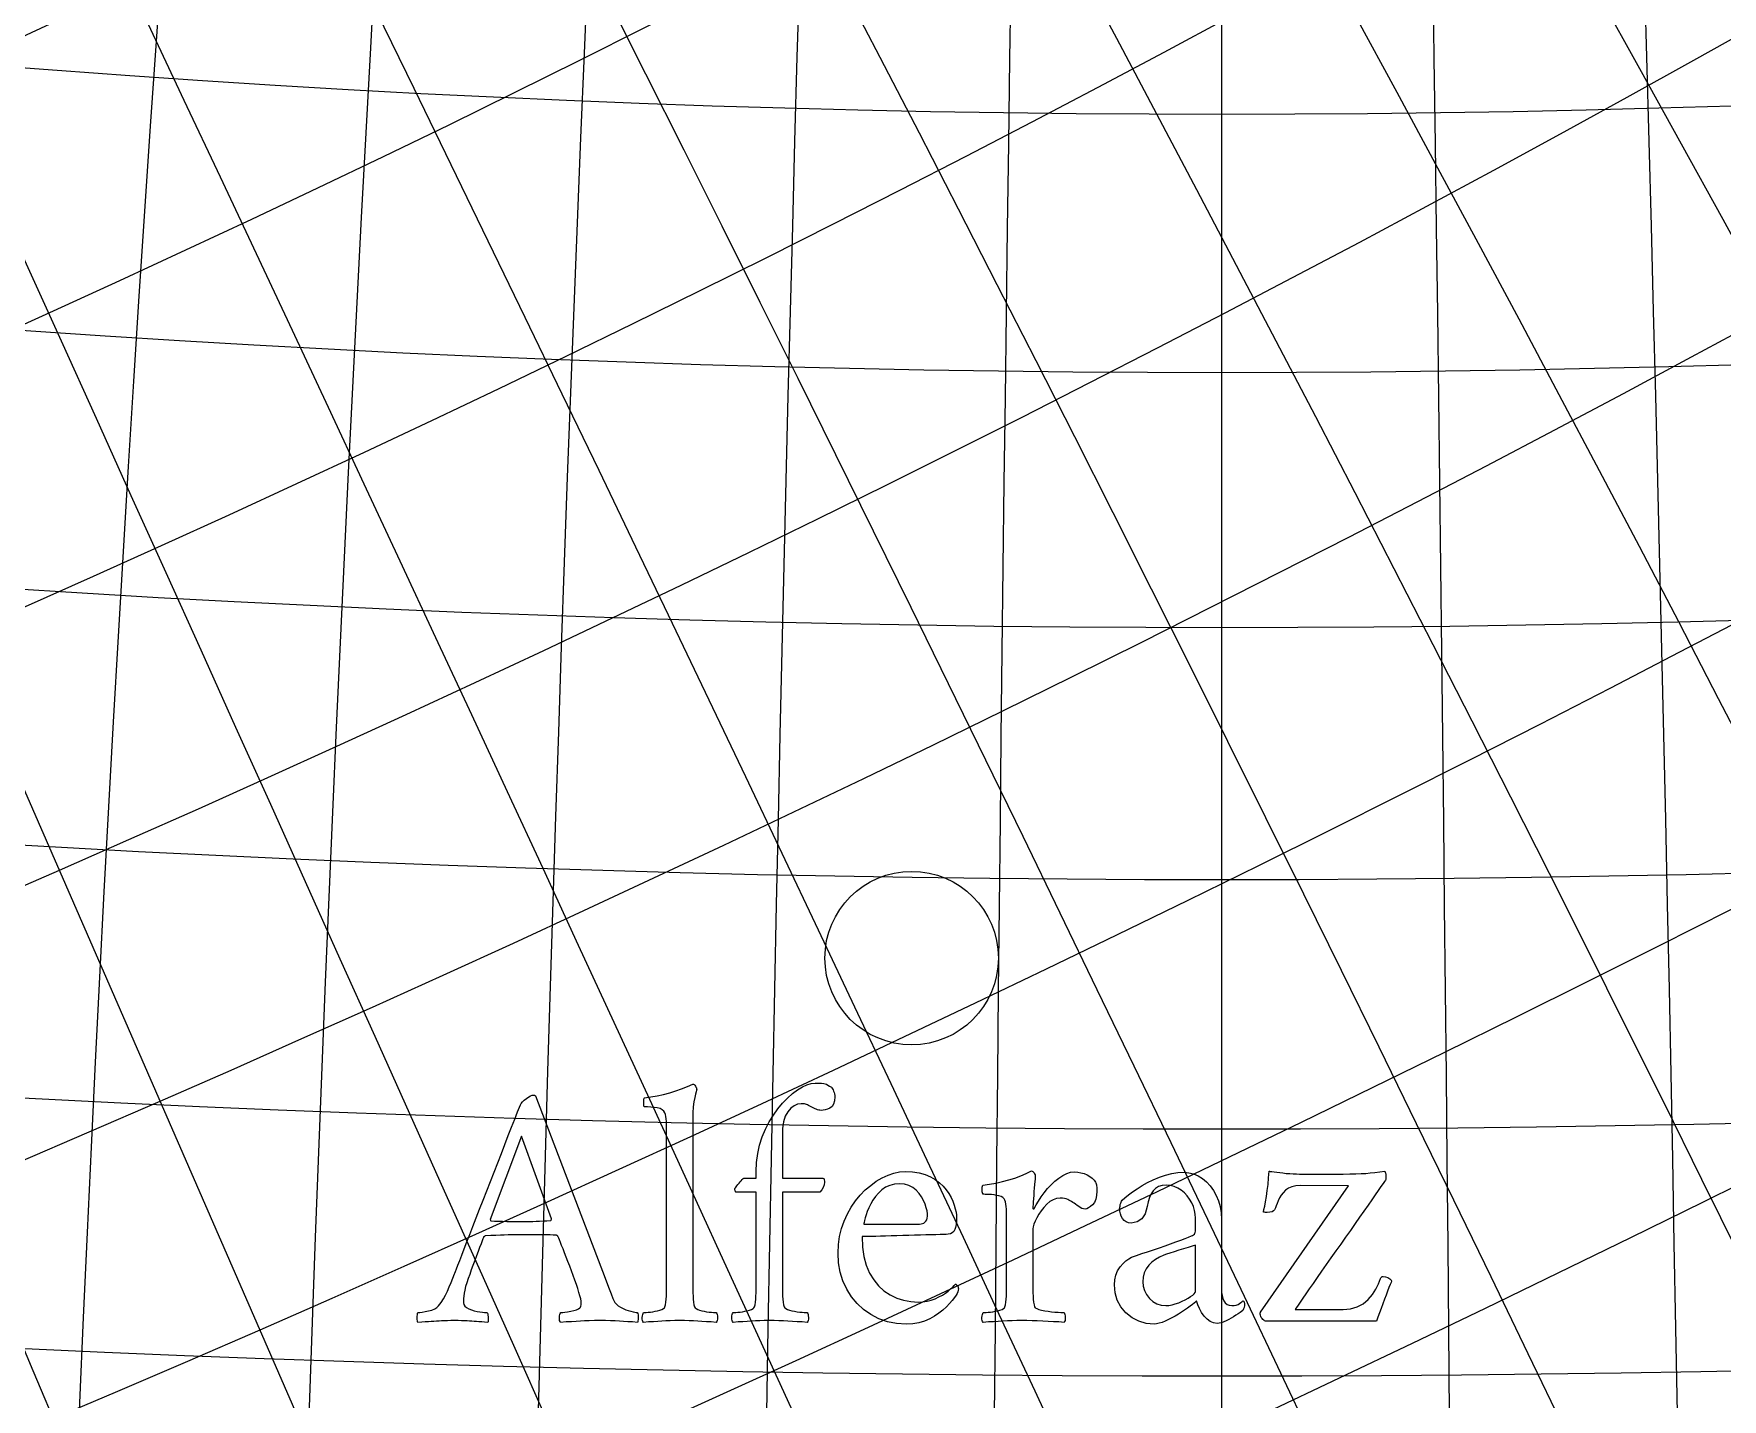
# Model space of a CAD drawing. Header units: millimetres. Extents: x -78 to 78, y -78 to 100.
# Drawn here: x -7.73 to 3.26, y 13.89 to 22.78 of the extents above; entities that cross this region are included whole.
import ezdxf

# ---------------------------------------------------------------- set-up
doc = ezdxf.new("R2010")
doc.units = ezdxf.units.MM
for name, color, linetype in [('ENGRAVE', 7, 'Continuous'), ('ENGRAVE_FINE', 8, 'Continuous'), ('TEXT', 5, 'Continuous')]:
    doc.layers.add(name, color=color, linetype=linetype)

msp = doc.modelspace()

# ---------------------------------------------------------------- linework, layer by layer
at = {"layer": 'ENGRAVE'}
msp.add_lwpolyline([(0, -70.59), (0, 70.59)], dxfattribs=at)
msp.add_lwpolyline([(0, -70.59), (0, 70.59)], dxfattribs=at)
for centre, radius in [((0, 0), 76.44), ((0, 0), 76.44), ((0, 0), 74.3925), ((0, 0), 70.59), ((0, 0), 70.59), ((0, 0), 70.59), ((-2.0195, 16.7618), 0.5647)]:
    msp.add_circle(centre, radius, dxfattribs=at)
for centre, radius, start, end in [((12.4469, 0), 71.679, 100, 260), ((25.6927, 0), 75.1203, 110, 250), ((40.7552, 0), 81.5103, 120, 240), ((59.232, 0), 92.1487, 130, 230), ((84.1259, 0), 109.8185, 140, 220), ((122.2655, 0), 141.18, 150, 210), ((193.9444, 0), 206.3914, 160, 200), ((400.3358, 0), 406.5116, 170, 190), ((-400.3358, 0), 406.5116, 350, 10), ((-193.9444, 0), 206.3914, 340, 20), ((-122.2655, 0), 141.18, 330, 30), ((-84.1259, 0), 109.8185, 320, 40), ((-59.232, 0), 92.1487, 310, 50), ((-40.7552, 0), 81.5103, 300, 60), ((-25.6927, 0), 75.1203, 290, 70), ((-12.4469, 0), 71.679, 280, 80), ((0, 141.18), 122.2655, 240, 300), ((0, 206.3914), 193.9444, 250, 290)]:
    msp.add_arc(centre, radius, start, end, dxfattribs=at)
at = {"layer": 'ENGRAVE_FINE'}
msp.add_lwpolyline([(28.2418, -64.6943), (-28.2418, 64.6943)], dxfattribs=at)
for centre, radius, start, end in [((3.082, 0), 70.6573, 92.499999, 267.500001), ((6.1758, 0), 70.8596, 95, 265), ((9.2933, 0), 71.1991, 97.5, 262.5), ((15.6494, 0), 72.3039, 102.5, 257.5), ((18.9145, 0), 73.0801, 105, 255), ((22.2569, 0), 74.0157, 107.5, 252.5), ((29.2393, 0), 76.4061, 112.5, 247.5), ((32.9167, 0), 77.8874, 115, 245), ((36.7468, 0), 79.5819, 117.5, 242.5), ((44.9708, 0), 83.6978, 122.5, 237.5), ((49.4277, 0), 86.1745, 125, 235), ((54.1656, 0), 88.9767, 127.5, 232.5), ((64.6838, 0), 95.7442, 132.5, 227.5), ((70.59, 0), 99.8293, 135, 225), ((77.0355, 0), 104.4864, 137.5, 222.5), ((91.9947, 0), 115.9568, 142.5, 217.5), ((100.813, 0), 123.0699, 145, 215), ((110.8041, 0), 131.3792, 147.5, 212.5), ((135.6021, 0), 152.8754, 152.5, 207.5), ((151.3807, 0), 167.0302, 155, 205), ((170.4193, 0), 184.4606, 157.5, 202.5), ((223.8829, 0), 234.7477, 162.5, 197.5), ((263.4455, 0), 272.7388, 165, 195), ((318.4109, 0), 326.1418, 167.5, 192.5), ((536.1843, 0), 540.811, 172.5, 187.5), ((806.8474, 0), 809.9294, 175, 185), ((1616.7768, 0), 1618.3171, 177.5, 182.5), ((-1616.7768, 0), 1618.3171, 357.5, 2.5), ((-806.8474, 0), 809.9294, 355, 5), ((-536.1843, 0), 540.811, 352.5, 7.5), ((-318.4109, 0), 326.1418, 347.5, 12.5), ((-263.4455, 0), 272.7388, 345, 15), ((-223.8829, 0), 234.7477, 342.5, 17.5), ((-170.4193, 0), 184.4606, 337.5, 22.5), ((-151.3807, 0), 167.0302, 335, 25), ((-135.6021, 0), 152.8754, 332.5, 27.5), ((-110.8041, 0), 131.3792, 327.5, 32.5), ((-100.813, 0), 123.0699, 325, 35), ((-91.9947, 0), 115.9568, 322.5, 37.5), ((-77.0355, 0), 104.4864, 317.5, 42.5), ((-70.59, 0), 99.8293, 315, 45), ((-64.6838, 0), 95.7442, 312.5, 47.5), ((-54.1656, 0), 88.9767, 307.5, 52.5), ((-49.4277, 0), 86.1745, 305, 55), ((-44.9708, 0), 83.6978, 302.5, 57.5), ((-36.7468, 0), 79.5819, 297.5, 62.5), ((-32.9167, 0), 77.8874, 295, 65), ((-29.2393, 0), 76.4061, 292.5, 67.5), ((-22.2569, 0), 74.0157, 287.5, 72.5), ((-18.9145, 0), 73.0801, 285, 75), ((-15.6494, 0), 72.3039, 282.5, 77.5), ((-9.2933, 0), 71.1991, 277.5, 82.5), ((-6.1758, 0), 70.8596, 275, 85), ((-3.082, 0), 70.6573, 272.499999, 87.500001), ((-2.8246, -1.2331), 70.6573, 296.083333, 111.083334), ((-5.66, -2.4708), 70.8596, 298.583333, 108.583334), ((-8.5172, -3.7181), 71.1991, 301.083333, 106.083334), ((-11.4073, -4.9798), 71.679, 303.583333, 103.583333), ((-14.3424, -6.2611), 72.3039, 306.083333, 101.083333), ((-39.94, 91.4915), 70.59, 248.583333, 338.583333), ((-17.3348, -7.5674), 73.0801, 308.583333, 98.583333), ((-20.398, -8.9046), 74.0157, 311.083333, 96.083333), ((-23.5468, -10.2792), 75.1203, 313.583333, 93.583333), ((2.8246, 1.2331), 70.6573, 116.083333, 291.083334), ((5.66, 2.4708), 70.8596, 118.583333, 288.583334), ((8.5172, 3.7181), 71.1991, 121.083333, 286.083334), ((11.4073, 4.9798), 71.679, 123.583333, 283.583333), ((14.3424, 6.2611), 72.3039, 126.083333, 281.083333), ((17.3348, 7.5674), 73.0801, 128.583333, 278.583333), ((20.398, 8.9046), 74.0157, 131.083333, 276.083333), ((23.5468, 10.2792), 75.1203, 133.583333, 273.583333), ((26.7972, 11.6981), 76.4061, 136.083333, 271.083333), ((30.1674, 13.1694), 77.8874, 138.583333, 268.583333), ((33.6777, 14.7018), 79.5819, 141.083333, 266.083333), ((37.3513, 16.3054), 81.5103, 143.583333, 263.583333), ((41.2148, 17.992), 83.6978, 146.083333, 261.083333), ((45.2994, 19.7751), 86.1745, 148.583333, 258.583333), ((49.6417, 21.6707), 88.9767, 151.083333, 256.083333), ((54.2849, 23.6977), 92.1487, 153.583333, 253.583333), ((59.2814, 25.8789), 95.7442, 156.083333, 251.083333), ((64.6943, 28.2418), 99.8293, 158.583333, 248.583333), ((70.6014, 30.8205), 104.4864, 161.083333, 246.083333), ((77.0996, 33.6573), 109.8185, 163.583333, 243.583333), ((84.3112, 36.8055), 115.9568, 166.083333, 241.083333), ((92.393, 40.3335), 123.0699, 168.583333, 238.583333), ((101.5497, 44.3308), 131.3792, 171.083333, 236.083333), ((112.0538, 48.9163), 141.18, 173.583333, 233.583333), ((124.2765, 54.252), 152.8754, 176.083333, 231.083333), ((138.7373, 60.5648), 167.0302, 178.583333, 228.583333), ((-26.7972, -11.6981), 76.4061, 316.083333, 91.083333), ((156.1858, 68.1818), 184.4606, 181.083333, 226.083333), ((177.746, 77.5938), 206.3914, 183.583333, 223.583333), ((205.184, 89.5716), 234.7477, 186.083333, 221.083333), ((241.4423, 105.3999), 272.7388, 188.583333, 218.583333), ((291.817, 127.3906), 326.1418, 191.083333, 216.083333), ((366.8994, 160.1673), 406.5116, 193.583333, 213.583333), ((491.4017, 214.5179), 540.811, 196.083333, 211.083333), ((739.4588, 322.8055), 809.9294, 198.5833333, 208.5833333), ((1481.7422, 646.844), 1618.3171, 201.0833333, 206.0833333), ((-1481.7422, -646.844), 1618.3171, 21.0833333, 26.0833333), ((-739.4588, -322.8055), 809.9294, 18.5833333, 28.5833333), ((-491.4017, -214.5179), 540.811, 16.083333, 31.083333), ((-366.8994, -160.1673), 406.5116, 13.583333, 33.583333), ((-291.817, -127.3906), 326.1418, 11.083333, 36.083333), ((-241.4423, -105.3999), 272.7388, 8.583333, 38.583333), ((-205.184, -89.5716), 234.7477, 6.083333, 41.083333), ((-177.746, -77.5938), 206.3914, 3.583333, 43.583333), ((-156.1858, -68.1818), 184.4606, 1.083333, 46.083333), ((-138.7373, -60.5648), 167.0302, 358.583333, 48.583333), ((-124.2765, -54.252), 152.8754, 356.083333, 51.083333), ((-112.0538, -48.9163), 141.18, 353.583333, 53.583333), ((-101.5497, -44.3308), 131.3792, 351.083333, 56.083333), ((-92.393, -40.3335), 123.0699, 348.583333, 58.583333), ((-84.3112, -36.8055), 115.9568, 346.083333, 61.083333), ((-77.0996, -33.6573), 109.8185, 343.583333, 63.583333), ((-70.6014, -30.8205), 104.4864, 341.083333, 66.083333), ((-64.6943, -28.2418), 99.8293, 338.583333, 68.583333), ((-59.2814, -25.8789), 95.7442, 336.083333, 71.083333), ((-54.2849, -23.6977), 92.1487, 333.583333, 73.583333), ((-49.6417, -21.6707), 88.9767, 331.083333, 76.083333), ((-45.2994, -19.7751), 86.1745, 328.583333, 78.583333), ((-41.2148, -17.992), 83.6978, 326.083333, 81.083333), ((-37.3513, -16.3054), 81.5103, 323.583333, 83.583333), ((-33.6777, -14.7018), 79.5819, 321.083333, 86.083333), ((-30.1674, -13.1694), 77.8874, 318.583333, 88.583333), ((-41.8032, 95.7596), 77.0355, 251.083333, 336.083333), ((-43.9365, 100.6464), 84.1259, 253.583333, 333.583333), ((-46.3923, 106.2719), 91.9947, 256.083333, 331.083333), ((-49.2381, 112.791), 100.813, 258.583333, 328.583333), ((-52.5625, 120.4063), 110.8041, 261.083333, 326.083333), ((-56.4836, 129.3885), 122.2655, 263.583333, 323.583333), ((-61.1628, 140.1071), 135.6021, 266.083333, 321.083333), ((-66.8258, 153.0797), 151.3807, 268.583333, 318.583333), ((-73.7994, 169.0543), 170.4193, 271.083333, 316.083333), ((-82.5736, 189.1534), 193.9444, 273.583333, 313.583333), ((-93.9184, 215.1414), 223.8829, 276.083333, 311.083333), ((-109.118, 249.9594), 263.4455, 278.583333, 308.583333), ((-130.4836, 298.9021), 318.4109, 281.083333, 306.083333), ((0, 123.0699), 100.813, 235, 305), ((-162.6382, 372.5594), 400.3358, 283.583333, 303.583333), ((0, 131.3792), 110.8041, 237.5, 302.5), ((-216.369, 495.642), 536.1843, 286.083333, 301.083333), ((-324.0386, 742.2834), 806.8474, 288.5833333, 298.5833333), ((0, 152.8754), 135.6021, 242.5, 297.5), ((-647.4603, 1483.1539), 1616.7768, 291.0833333, 296.0833333), ((0, 167.0302), 151.3807, 245, 295), ((0, 184.4606), 170.4193, 247.5, 292.5), ((647.4603, -1483.1539), 1616.7768, 111.0833333, 116.0833333), ((324.0386, -742.2834), 806.8474, 108.5833333, 118.5833333), ((0, 234.7477), 223.8829, 252.5, 287.5), ((216.369, -495.642), 536.1843, 106.083333, 121.083333), ((0, 272.7388), 263.4455, 255, 285), ((162.6382, -372.5594), 400.3358, 103.583333, 123.583333), ((0, 326.1418), 318.4109, 257.5, 282.5)]:
    msp.add_arc(centre, radius, start, end, dxfattribs=at)
at = {"layer": 'TEXT'}
for points in [[(-3.6146, 15.6381), (-3.6146, 15.6512), (-3.6148, 15.6657), (-3.6152, 15.6814), (-3.6157, 15.6984), (-3.6168, 15.7151), (-3.6188, 15.73), (-3.6219, 15.743), (-3.6259, 15.7542), (-3.6324, 15.7656), (-3.6427, 15.7747), (-3.6569, 15.7815), (-3.6749, 15.7861), (-3.6952, 15.7891), (-3.7162, 15.7912), (-3.7379, 15.7925), (-3.7603, 15.7929), (-3.7614, 15.7947), (-3.7623, 15.8), (-3.7631, 15.8089), (-3.7637, 15.8214), (-3.7638, 15.834), (-3.7629, 15.8433), (-3.7609, 15.8494), (-3.758, 15.8521), (-3.7162, 15.8576), (-3.6749, 15.8649), (-3.6342, 15.8741), (-3.5941, 15.8851), (-3.5548, 15.8976), (-3.5166, 15.911), (-3.4796, 15.9255), (-3.4438, 15.9409), (-3.4393, 15.9402), (-3.435, 15.9378), (-3.4308, 15.9339), (-3.4267, 15.9284), (-3.4232, 15.9222), (-3.4207, 15.9162), (-3.4192, 15.9103), (-3.4187, 15.9045), (-3.4195, 15.9014), (-3.4219, 15.892), (-3.4258, 15.8763), (-3.4313, 15.8544), (-3.4367, 15.8267), (-3.4406, 15.7935), (-3.443, 15.7549), (-3.4438, 15.7109), (-3.4438, 14.6544), (-3.4437, 14.6298), (-3.4435, 14.606), (-3.4431, 14.5831), (-3.4426, 14.561), (-3.4416, 14.5404), (-3.4395, 14.5217), (-3.4365, 14.5051), (-3.4324, 14.4904), (-3.4286, 14.4849), (-3.4219, 14.4796), (-3.4121, 14.4746), (-3.3994, 14.4699), (-3.3849, 14.4657), (-3.3698, 14.4622), (-3.3541, 14.4595), (-3.3379, 14.4574), (-3.3226, 14.4559), (-3.3097, 14.4548), (-3.2993, 14.4542), (-3.2912, 14.454), (-3.2882, 14.4486), (-3.2858, 14.4415), (-3.2842, 14.4326), (-3.2832, 14.4221), (-3.2833, 14.4116), (-3.2847, 14.4028), (-3.2873, 14.3956), (-3.2912, 14.3902), (-3.3244, 14.3924), (-3.3555, 14.3945), (-3.3847, 14.3964), (-3.4119, 14.3982), (-3.4389, 14.3997), (-3.4677, 14.4008), (-3.4981, 14.4014), (-3.5303, 14.4016), (-3.5614, 14.4014), (-3.5909, 14.4008), (-3.6189, 14.3997), (-3.6453, 14.3982), (-3.672, 14.3964), (-3.7008, 14.3945), (-3.7318, 14.3924), (-3.7649, 14.3902), (-3.7688, 14.3956), (-3.7714, 14.4028), (-3.7727, 14.4116), (-3.7728, 14.4221), (-3.7719, 14.4326), (-3.7703, 14.4415), (-3.7679, 14.4486), (-3.7649, 14.454), (-3.7569, 14.4542), (-3.7466, 14.4548), (-3.7341, 14.4559), (-3.7193, 14.4574), (-3.7035, 14.4595), (-3.688, 14.4622), (-3.6728, 14.4657), (-3.6578, 14.4699), (-3.6447, 14.4746), (-3.6351, 14.4796), (-3.6288, 14.4849), (-3.6259, 14.4904), (-3.6219, 14.5051), (-3.6188, 14.5217), (-3.6168, 14.5404), (-3.6157, 14.561), (-3.6152, 14.5831), (-3.6148, 14.606), (-3.6146, 14.6298), (-3.6146, 14.6544)], [(-2.6468, 15.9478), (-2.624, 15.9475), (-2.6055, 15.9466), (-2.5915, 15.9452), (-2.5819, 15.9432), (-2.5739, 15.9401), (-2.5645, 15.9352), (-2.5539, 15.9287), (-2.5421, 15.9204), (-2.5386, 15.9163), (-2.5349, 15.9108), (-2.5312, 15.9038), (-2.5272, 15.8954), (-2.5238, 15.8863), (-2.5213, 15.8772), (-2.5198, 15.8681), (-2.5193, 15.859), (-2.5213, 15.8321), (-2.5275, 15.8109), (-2.5379, 15.7951), (-2.5523, 15.785), (-2.5682, 15.7785), (-2.5828, 15.7739), (-2.5961, 15.7711), (-2.6081, 15.7702), (-2.6161, 15.7706), (-2.624, 15.7719), (-2.632, 15.774), (-2.64, 15.777), (-2.6481, 15.7805), (-2.6565, 15.7844), (-2.6652, 15.7885), (-2.6741, 15.7929), (-2.6828, 15.7982), (-2.6906, 15.8026), (-2.6976, 15.8062), (-2.7037, 15.8089), (-2.7101, 15.8109), (-2.718, 15.8123), (-2.7272, 15.8131), (-2.7379, 15.8134), (-2.7621, 15.8101), (-2.7848, 15.8003), (-2.806, 15.784), (-2.8255, 15.761), (-2.8418, 15.7316), (-2.8532, 15.6956), (-2.8595, 15.653), (-2.8608, 15.6039), (-2.8608, 15.3284), (-2.5967, 15.3284), (-2.5927, 15.3273), (-2.5899, 15.3238), (-2.5882, 15.3181), (-2.5876, 15.3102), (-2.5876, 15.308), (-2.5876, 15.3062), (-2.5876, 15.3046), (-2.5876, 15.3033), (-2.5894, 15.2856), (-2.595, 15.2686), (-2.6042, 15.2525), (-2.6172, 15.2373), (-2.8608, 15.2373), (-2.8608, 14.6544), (-2.8608, 14.6298), (-2.8606, 14.606), (-2.8602, 14.5831), (-2.8597, 14.561), (-2.8586, 14.5404), (-2.8566, 14.5217), (-2.8535, 14.5051), (-2.8495, 14.4904), (-2.8455, 14.4849), (-2.8384, 14.4796), (-2.8279, 14.4746), (-2.8142, 14.4699), (-2.7985, 14.4657), (-2.7823, 14.4622), (-2.7655, 14.4595), (-2.7481, 14.4574), (-2.7318, 14.4559), (-2.7182, 14.4548), (-2.7074, 14.4542), (-2.6992, 14.454), (-2.6961, 14.4486), (-2.6938, 14.4415), (-2.6921, 14.4326), (-2.6912, 14.4221), (-2.6913, 14.4116), (-2.6926, 14.4028), (-2.6953, 14.3956), (-2.6992, 14.3902), (-2.7326, 14.3924), (-2.7646, 14.3945), (-2.7952, 14.3964), (-2.8244, 14.3982), (-2.8534, 14.3997), (-2.8836, 14.4008), (-2.9149, 14.4014), (-2.9474, 14.4016), (-2.9785, 14.4014), (-3.008, 14.4008), (-3.036, 14.3997), (-3.0624, 14.3982), (-3.0891, 14.3964), (-3.1179, 14.3945), (-3.1488, 14.3924), (-3.1819, 14.3902), (-3.1858, 14.3956), (-3.1885, 14.4028), (-3.1898, 14.4116), (-3.1899, 14.4221), (-3.189, 14.4326), (-3.1873, 14.4415), (-3.185, 14.4486), (-3.1819, 14.454), (-3.1739, 14.4542), (-3.1637, 14.4548), (-3.1512, 14.4559), (-3.1364, 14.4574), (-3.1206, 14.4595), (-3.1051, 14.4622), (-3.0898, 14.4657), (-3.0749, 14.4699), (-3.0618, 14.4746), (-3.0521, 14.4796), (-3.0459, 14.4849), (-3.043, 14.4904), (-3.039, 14.5051), (-3.0359, 14.5217), (-3.0338, 14.5404), (-3.0328, 14.561), (-3.0323, 14.5831), (-3.0319, 14.606), (-3.0317, 14.6298), (-3.0316, 14.6544), (-3.0316, 15.2373), (-3.1614, 15.2373), (-3.1636, 15.2378), (-3.1654, 15.2393), (-3.167, 15.2418), (-3.1683, 15.2453), (-3.1692, 15.2491), (-3.17, 15.2524), (-3.1704, 15.2553), (-3.1705, 15.2578), (-3.1697, 15.2609), (-3.1671, 15.2655), (-3.1628, 15.2717), (-3.1569, 15.2794), (-3.15, 15.2879), (-3.1429, 15.2962), (-3.1357, 15.3044), (-3.1284, 15.3125), (-3.1219, 15.3194), (-3.1173, 15.3244), (-3.1145, 15.3274), (-3.1136, 15.3284), (-3.0316, 15.3284), (-3.0316, 15.3717), (-3.0291, 15.431), (-3.0217, 15.4884), (-3.0092, 15.5437), (-2.9918, 15.5971), (-2.9705, 15.6478), (-2.9465, 15.6953), (-2.9198, 15.7395), (-2.8904, 15.7804), (-2.8594, 15.8175), (-2.8278, 15.8504), (-2.7957, 15.879), (-2.7629, 15.9034), (-2.7309, 15.9228), (-2.7009, 15.9367), (-2.6728, 15.945), (-2.6468, 15.9478)], [(-4.9945, 14.7067), (-4.9931, 14.7102), (-4.9891, 14.7207), (-4.9823, 14.7381), (-4.9729, 14.7625), (-4.9611, 14.7929), (-4.9475, 14.8283), (-4.9321, 14.8686), (-4.9148, 14.914), (-4.8959, 14.9631), (-4.8758, 15.015), (-4.8544, 15.0696), (-4.8317, 15.1269), (-4.8083, 15.1859), (-4.7847, 15.2459), (-4.761, 15.3066), (-4.7372, 15.3682), (-4.7135, 15.4297), (-4.6902, 15.4898), (-4.6674, 15.5486), (-4.6449, 15.6062), (-4.6234, 15.6614), (-4.6031, 15.7132), (-4.5841, 15.7616), (-4.5664, 15.8066), (-4.5605, 15.816), (-4.5519, 15.8259), (-4.5406, 15.8365), (-4.5265, 15.8476), (-4.5121, 15.8575), (-4.4995, 15.8647), (-4.4888, 15.8689), (-4.4799, 15.8703), (-4.4778, 15.8703), (-4.4762, 15.8701), (-4.4749, 15.8697), (-4.4742, 15.8692), (-4.4734, 15.8686), (-4.4722, 15.8678), (-4.4705, 15.8669), (-4.4685, 15.8658), (-4.0153, 14.6771), (-3.993, 14.6185), (-3.9761, 14.5747), (-3.9645, 14.5456), (-3.9584, 14.5314), (-3.9514, 14.5193), (-3.9416, 14.5081), (-3.9292, 14.4977), (-3.914, 14.4881), (-3.8975, 14.4797), (-3.881, 14.4725), (-3.8645, 14.4666), (-3.848, 14.462), (-3.833, 14.4585), (-3.8209, 14.456), (-3.8119, 14.4545), (-3.8058, 14.454), (-3.802, 14.4475), (-3.7996, 14.4395), (-3.7986, 14.4299), (-3.799, 14.4187), (-3.8001, 14.4079), (-3.8013, 14.3996), (-3.8024, 14.3937), (-3.8036, 14.3902), (-3.8357, 14.3924), (-3.8662, 14.3945), (-3.8949, 14.3964), (-3.922, 14.3982), (-3.9494, 14.3997), (-3.9795, 14.4008), (-4.0121, 14.4014), (-4.0472, 14.4016), (-4.0843, 14.4014), (-4.1181, 14.4008), (-4.1486, 14.3997), (-4.1759, 14.3982), (-4.2031, 14.3964), (-4.2336, 14.3945), (-4.2674, 14.3924), (-4.3045, 14.3902), (-4.3084, 14.3956), (-4.3111, 14.4028), (-4.3124, 14.4116), (-4.3125, 14.4221), (-4.3114, 14.4326), (-4.3094, 14.4415), (-4.3063, 14.4486), (-4.3022, 14.454), (-4.2906, 14.4545), (-4.2761, 14.456), (-4.2587, 14.4585), (-4.2385, 14.462), (-4.2186, 14.4663), (-4.2021, 14.4714), (-4.189, 14.4771), (-4.1793, 14.4836), (-4.1753, 14.489), (-4.1725, 14.4961), (-4.1707, 14.5049), (-4.1702, 14.5155), (-4.1711, 14.5275), (-4.1739, 14.5431), (-4.1785, 14.5622), (-4.185, 14.5849), (-4.1929, 14.6102), (-4.2018, 14.637), (-4.2117, 14.6654), (-4.2225, 14.6954), (-4.2339, 14.7259), (-4.2453, 14.756), (-4.2567, 14.7857), (-4.2681, 14.8149), (-4.279, 14.8427), (-4.2889, 14.8679), (-4.2978, 14.8905), (-4.3057, 14.9105), (-4.3121, 14.927), (-4.3168, 14.9387), (-4.3195, 14.9458), (-4.3205, 14.9481), (-4.3207, 14.9484), (-4.3216, 14.9493), (-4.323, 14.9507), (-4.325, 14.9527), (-4.3273, 14.9547), (-4.3296, 14.9561), (-4.3318, 14.9569), (-4.3341, 14.9572), (-4.3522, 14.9582), (-4.3723, 14.9589), (-4.3943, 14.9594), (-4.4184, 14.9595), (-4.443, 14.9595), (-4.4668, 14.9595), (-4.4897, 14.9595), (-4.5117, 14.9595), (-4.5174, 14.9595), (-4.5231, 14.9595), (-4.5288, 14.9595), (-4.5345, 14.9595), (-4.5401, 14.9595), (-4.5453, 14.9595), (-4.5503, 14.9595), (-4.555, 14.9595), (-4.5879, 14.9594), (-4.6182, 14.9592), (-4.6459, 14.9589), (-4.6711, 14.9584), (-4.6968, 14.9576), (-4.7258, 14.9564), (-4.7582, 14.9547), (-4.7941, 14.9527), (-4.7954, 14.9525), (-4.7969, 14.9518), (-4.7988, 14.9508), (-4.8009, 14.9493), (-4.8029, 14.9478), (-4.8043, 14.9467), (-4.8052, 14.9461), (-4.8055, 14.9458), (-4.8066, 14.943), (-4.8098, 14.9345), (-4.8151, 14.9202), (-4.8226, 14.9003), (-4.8315, 14.8765), (-4.8413, 14.8505), (-4.852, 14.8224), (-4.8636, 14.7921), (-4.8751, 14.7613), (-4.886, 14.7315), (-4.8962, 14.7027), (-4.9057, 14.6749), (-4.915, 14.6475), (-4.9225, 14.6225), (-4.9281, 14.5997), (-4.9319, 14.5792), (-4.9344, 14.5609), (-4.9361, 14.5445), (-4.9372, 14.5301), (-4.9376, 14.5177), (-4.9353, 14.5059), (-4.9287, 14.4953), (-4.9177, 14.4859), (-4.9023, 14.4779), (-4.8845, 14.4711), (-4.8664, 14.4657), (-4.848, 14.4615), (-4.8294, 14.4585), (-4.8124, 14.4566), (-4.7989, 14.4551), (-4.789, 14.4543), (-4.7827, 14.454), (-4.7806, 14.4505), (-4.7787, 14.4446), (-4.7772, 14.4363), (-4.7759, 14.4255), (-4.7752, 14.4144), (-4.7753, 14.4047), (-4.7763, 14.3967), (-4.7782, 14.3902), (-4.799, 14.3914), (-4.8183, 14.3925), (-4.836, 14.3936), (-4.8522, 14.3948), (-4.8675, 14.3959), (-4.8829, 14.3971), (-4.8983, 14.3982), (-4.9136, 14.3993), (-4.9302, 14.4003), (-4.9492, 14.401), (-4.9706, 14.4015), (-4.9945, 14.4016), (-5.0185, 14.4015), (-5.0406, 14.401), (-5.0607, 14.4003), (-5.0787, 14.3993), (-5.0958, 14.3982), (-5.1129, 14.3971), (-5.13, 14.3959), (-5.147, 14.3948), (-5.1653, 14.3936), (-5.1858, 14.3925), (-5.2085, 14.3914), (-5.2336, 14.3902), (-5.2356, 14.3937), (-5.237, 14.3996), (-5.2378, 14.4079), (-5.2381, 14.4187), (-5.2378, 14.4299), (-5.237, 14.4395), (-5.2356, 14.4475), (-5.2336, 14.454), (-5.2216, 14.4546), (-5.206, 14.4566), (-5.1868, 14.4598), (-5.1641, 14.4642), (-5.1417, 14.4701), (-5.1234, 14.4776), (-5.1093, 14.4867), (-5.0992, 14.4973), (-5.0828, 14.5195), (-5.0676, 14.5431), (-5.0538, 14.5679), (-5.0412, 14.594), (-5.0293, 14.6211), (-5.0175, 14.649), (-5.0059, 14.6775), (-4.9945, 14.7067)], [(-4.5596, 15.6016), (-4.7622, 15.0597), (-4.7621, 15.0594), (-4.7619, 15.0586), (-4.7616, 15.0571), (-4.7611, 15.0551), (-4.7604, 15.0532), (-4.7597, 15.0517), (-4.7587, 15.0509), (-4.7577, 15.0506), (-4.735, 15.0495), (-4.7101, 15.0486), (-4.6832, 15.0478), (-4.6541, 15.0472), (-4.6254, 15.0467), (-4.5997, 15.0463), (-4.577, 15.0461), (-4.5573, 15.046), (-4.5317, 15.0462), (-4.5075, 15.0466), (-4.4845, 15.0473), (-4.4628, 15.0483), (-4.4412, 15.0495), (-4.4187, 15.0506), (-4.3951, 15.0517), (-4.3706, 15.0529), (-4.3685, 15.0532), (-4.3669, 15.0543), (-4.3656, 15.0561), (-4.3649, 15.0586), (-4.3644, 15.061), (-4.364, 15.0628), (-4.3638, 15.0639), (-4.3637, 15.0643)], [(-2.3417, 14.9481), (-2.3395, 14.8804), (-2.3308, 14.8183), (-2.3156, 14.762), (-2.2938, 14.7113), (-2.2667, 14.6665), (-2.2352, 14.6279), (-2.1995, 14.5954), (-2.1595, 14.569), (-2.1165, 14.5486), (-2.0718, 14.534), (-2.0254, 14.5252), (-1.9773, 14.5223), (-1.9473, 14.5237), (-1.9187, 14.5277), (-1.8915, 14.5345), (-1.8658, 14.5439), (-1.8417, 14.5552), (-1.8196, 14.5673), (-1.7996, 14.5802), (-1.7815, 14.594), (-1.7657, 14.6075), (-1.7525, 14.6194), (-1.7418, 14.6297), (-1.7337, 14.6384), (-1.7322, 14.6379), (-1.73, 14.6364), (-1.7271, 14.634), (-1.7234, 14.6305), (-1.7199, 14.6261), (-1.7175, 14.6211), (-1.716, 14.6153), (-1.7155, 14.6088), (-1.7163, 14.5994), (-1.7189, 14.5895), (-1.7231, 14.5789), (-1.7291, 14.5678), (-1.7408, 14.5511), (-1.7553, 14.5328), (-1.7727, 14.513), (-1.7929, 14.4916), (-1.8159, 14.47), (-1.8418, 14.4497), (-1.8706, 14.4307), (-1.9022, 14.413), (-1.9365, 14.3981), (-1.9733, 14.3874), (-2.0128, 14.381), (-2.0548, 14.3788), (-2.1178, 14.3827), (-2.1771, 14.3942), (-2.2328, 14.4134), (-2.2847, 14.4403), (-2.3321, 14.4738), (-2.3741, 14.5126), (-2.4107, 14.5569), (-2.4419, 14.6066), (-2.4668, 14.6605), (-2.4846, 14.7176), (-2.4952, 14.7778), (-2.4988, 14.8411), (-2.4963, 14.896), (-2.4888, 14.949), (-2.4764, 15.0001), (-2.4589, 15.0495), (-2.4374, 15.0963), (-2.4128, 15.14), (-2.3851, 15.1805), (-2.3542, 15.218), (-2.321, 15.2519), (-2.2862, 15.282), (-2.2498, 15.3083), (-2.2119, 15.3307), (-2.1734, 15.3486), (-2.1356, 15.3614), (-2.0983, 15.3691), (-2.0616, 15.3717), (-2.0137, 15.3695), (-1.9702, 15.3631), (-1.9311, 15.3524), (-1.8965, 15.3375), (-1.8658, 15.3194), (-1.8384, 15.2994), (-1.8145, 15.2773), (-1.794, 15.2533), (-1.7767, 15.2282), (-1.7621, 15.2032), (-1.7505, 15.1781), (-1.7417, 15.1531), (-1.7352, 15.129), (-1.7305, 15.1069), (-1.7278, 15.0869), (-1.7268, 15.0688), (-1.7276, 15.0462), (-1.7297, 15.0261), (-1.7333, 15.0086), (-1.7382, 14.9937), (-1.7452, 14.9816), (-1.7547, 14.9726), (-1.7668, 14.9668), (-1.7815, 14.9641), (-1.7942, 14.963), (-1.812, 14.9621), (-1.8347, 14.9613), (-1.8623, 14.9606), (-1.8936, 14.96), (-1.9269, 14.9592), (-1.9625, 14.9583), (-2.0001, 14.9572), (-2.0387, 14.9561), (-2.077, 14.955), (-2.115, 14.9538), (-2.1527, 14.9527), (-2.1888, 14.9516), (-2.2221, 14.9507), (-2.2526, 14.9499), (-2.2802, 14.9493), (-2.3037, 14.9488), (-2.3217, 14.9484), (-2.3344, 14.9482), (-2.3417, 14.9481)], [(-2.3303, 15.0301), (-1.9682, 15.0301), (-1.9583, 15.0308), (-1.9492, 15.0329), (-1.9407, 15.0365), (-1.9329, 15.0415), (-1.9263, 15.0483), (-1.9213, 15.0574), (-1.9178, 15.0688), (-1.9158, 15.0825), (-1.916, 15.0976), (-1.9187, 15.1155), (-1.924, 15.1363), (-1.9318, 15.1599), (-1.9422, 15.1844), (-1.9554, 15.2077), (-1.9713, 15.2299), (-1.9899, 15.251), (-2.0116, 15.2689), (-2.0368, 15.2817), (-2.0656, 15.2894), (-2.098, 15.292), (-2.1317, 15.2895), (-2.1623, 15.282), (-2.1898, 15.2695), (-2.2141, 15.2521), (-2.2357, 15.2315), (-2.2549, 15.2094), (-2.2716, 15.1859), (-2.2859, 15.161), (-2.298, 15.1361), (-2.3081, 15.1126), (-2.3162, 15.0906), (-2.3223, 15.0699), (-2.3267, 15.0525), (-2.3294, 15.0401), (-2.3306, 15.0326), (-2.3303, 15.0301)], [(-0.9595, 15.3694), (-0.9381, 15.3682), (-0.9173, 15.3645), (-0.8971, 15.3585), (-0.8775, 15.35), (-0.8596, 15.3399), (-0.8445, 15.3287), (-0.8322, 15.3165), (-0.8228, 15.3033), (-0.8207, 15.2984), (-0.8189, 15.2925), (-0.8173, 15.2858), (-0.816, 15.2783), (-0.815, 15.2702), (-0.8143, 15.2618), (-0.8139, 15.2531), (-0.8137, 15.2441), (-0.8155, 15.2155), (-0.8208, 15.1912), (-0.8297, 15.1711), (-0.8422, 15.1553), (-0.8558, 15.1434), (-0.8681, 15.1348), (-0.8791, 15.1297), (-0.8889, 15.128), (-0.9001, 15.129), (-0.9111, 15.132), (-0.9218, 15.137), (-0.9321, 15.144), (-0.9422, 15.1516), (-0.9521, 15.1588), (-0.9616, 15.1653), (-0.9709, 15.1713), (-0.9789, 15.1768), (-0.9871, 15.1818), (-0.9954, 15.1864), (-1.0039, 15.1906), (-1.0133, 15.1941), (-1.0246, 15.1966), (-1.0378, 15.1981), (-1.0528, 15.1986), (-1.0762, 15.1961), (-1.0987, 15.1886), (-1.1201, 15.1762), (-1.1405, 15.1588), (-1.1595, 15.1383), (-1.1766, 15.1169), (-1.1919, 15.0945), (-1.2054, 15.0711), (-1.2164, 15.0486), (-1.2242, 15.029), (-1.2289, 15.0122), (-1.2304, 14.9982), (-1.2304, 14.6544), (-1.2304, 14.6298), (-1.2302, 14.606), (-1.2298, 14.5831), (-1.2293, 14.561), (-1.2282, 14.5404), (-1.2262, 14.5217), (-1.2231, 14.5051), (-1.2191, 14.4904), (-1.2145, 14.4849), (-1.2054, 14.4796), (-1.1917, 14.4746), (-1.1735, 14.4699), (-1.1527, 14.4657), (-1.1314, 14.4622), (-1.1095, 14.4595), (-1.087, 14.4574), (-1.0662, 14.4559), (-1.0494, 14.4548), (-1.0366, 14.4542), (-1.0278, 14.454), (-1.0247, 14.4486), (-1.0224, 14.4415), (-1.0207, 14.4326), (-1.0198, 14.4221), (-1.0199, 14.4116), (-1.0212, 14.4028), (-1.0239, 14.3956), (-1.0278, 14.3902), (-1.0621, 14.3924), (-1.0967, 14.3945), (-1.1315, 14.3964), (-1.1667, 14.3982), (-1.2017, 14.3997), (-1.2361, 14.4008), (-1.27, 14.4014), (-1.3033, 14.4016), (-1.3349, 14.4014), (-1.3659, 14.4008), (-1.3964, 14.3997), (-1.4263, 14.3982), (-1.4564, 14.3964), (-1.4878, 14.3945), (-1.5202, 14.3924), (-1.5538, 14.3902), (-1.5577, 14.3956), (-1.5603, 14.4028), (-1.5617, 14.4116), (-1.5618, 14.4221), (-1.5608, 14.4326), (-1.5592, 14.4415), (-1.5568, 14.4486), (-1.5538, 14.454), (-1.5457, 14.4542), (-1.5353, 14.4548), (-1.5224, 14.4559), (-1.5071, 14.4574), (-1.4908, 14.4595), (-1.4749, 14.4622), (-1.4595, 14.4657), (-1.4445, 14.4699), (-1.4314, 14.4746), (-1.4217, 14.4796), (-1.4155, 14.4849), (-1.4126, 14.4904), (-1.4086, 14.5051), (-1.4055, 14.5217), (-1.4034, 14.5404), (-1.4024, 14.561), (-1.4019, 14.5831), (-1.4015, 14.606), (-1.4013, 14.6298), (-1.4012, 14.6544), (-1.4012, 15.0688), (-1.4013, 15.081), (-1.4015, 15.095), (-1.4019, 15.1106), (-1.4024, 15.128), (-1.4034, 15.1452), (-1.4055, 15.1605), (-1.4086, 15.1737), (-1.4126, 15.1849), (-1.4176, 15.1944), (-1.4257, 15.2023), (-1.4369, 15.2086), (-1.4513, 15.2134), (-1.4673, 15.217), (-1.4832, 15.2197), (-1.4991, 15.2215), (-1.5151, 15.2225), (-1.5296, 15.223), (-1.5413, 15.2234), (-1.5501, 15.2236), (-1.5561, 15.2236), (-1.5572, 15.2271), (-1.5583, 15.2328), (-1.5595, 15.2407), (-1.5606, 15.251), (-1.5612, 15.2615), (-1.5606, 15.2703), (-1.5589, 15.2774), (-1.5561, 15.2829), (-1.5131, 15.2893), (-1.4707, 15.2971), (-1.4288, 15.3063), (-1.3876, 15.317), (-1.3476, 15.3292), (-1.3096, 15.3432), (-1.2736, 15.3589), (-1.2396, 15.3762), (-1.2351, 15.3754), (-1.2307, 15.3728), (-1.2265, 15.3685), (-1.2225, 15.3626), (-1.219, 15.356), (-1.2165, 15.35), (-1.215, 15.3446), (-1.2145, 15.3398), (-1.2148, 15.3339), (-1.2156, 15.3233), (-1.2171, 15.3078), (-1.2191, 15.2874), (-1.2213, 15.2646), (-1.2233, 15.2416), (-1.2252, 15.2185), (-1.227, 15.1952), (-1.2285, 15.1739), (-1.2296, 15.1568), (-1.2302, 15.1437), (-1.2304, 15.1348), (-1.2302, 15.1319), (-1.2296, 15.1297), (-1.2285, 15.1284), (-1.227, 15.128), (-1.2254, 15.1282), (-1.2239, 15.1286), (-1.2225, 15.1293), (-1.2213, 15.1303), (-1.2087, 15.1547), (-1.1937, 15.1801), (-1.1763, 15.2065), (-1.1564, 15.2339), (-1.1347, 15.2608), (-1.1117, 15.2857), (-1.0875, 15.3086), (-1.0619, 15.3295), (-1.0359, 15.347), (-1.0101, 15.3594), (-0.9847, 15.3669), (-0.9595, 15.3694)], [(-0.2467, 15.3671), (-0.2154, 15.3645), (-0.185, 15.3569), (-0.1556, 15.3441), (-0.1272, 15.3261), (-0.1006, 15.3039), (-0.0768, 15.2783), (-0.0557, 15.2493), (-0.0372, 15.2168), (-0.0223, 15.1815), (-0.0116, 15.144), (-0.0052, 15.1041), (-0.0031, 15.062), (-0.0031, 14.6043), (-0.0021, 14.5834), (0.0009, 14.5641), (0.0059, 14.5464), (0.0129, 14.5303), (0.0221, 14.5168), (0.0339, 14.5072), (0.0483, 14.5015), (0.0652, 14.4995), (0.0803, 14.5004), (0.0937, 14.5029), (0.1054, 14.5072), (0.1153, 14.5132), (0.1236, 14.5193), (0.1301, 14.524), (0.135, 14.5273), (0.1381, 14.5291), (0.1402, 14.5287), (0.1421, 14.5274), (0.1436, 14.5253), (0.1449, 14.5223), (0.1459, 14.519), (0.1466, 14.516), (0.1471, 14.5133), (0.1472, 14.5109), (0.1465, 14.4988), (0.1444, 14.4876), (0.1408, 14.4772), (0.1358, 14.4677), (0.1279, 14.4614), (0.1179, 14.454), (0.1057, 14.4455), (0.0914, 14.4358), (0.0759, 14.4258), (0.0601, 14.4164), (0.044, 14.4076), (0.0277, 14.3993), (0.0116, 14.3924), (-0.0034, 14.3874), (-0.0174, 14.3844), (-0.0304, 14.3834), (-0.0537, 14.3864), (-0.0757, 14.3954), (-0.0964, 14.4103), (-0.1158, 14.4312), (-0.133, 14.4553), (-0.1468, 14.4796), (-0.1574, 14.5042), (-0.1648, 14.5291), (-0.1708, 14.5236), (-0.1798, 14.516), (-0.1919, 14.5065), (-0.2069, 14.495), (-0.224, 14.4824), (-0.2425, 14.4696), (-0.2622, 14.4568), (-0.2832, 14.4437), (-0.3047, 14.4311), (-0.3262, 14.4193), (-0.3474, 14.4083), (-0.3686, 14.3982), (-0.3888, 14.3897), (-0.4076, 14.3837), (-0.4247, 14.3801), (-0.4403, 14.3788), (-0.4928, 14.3835), (-0.5411, 14.3973), (-0.585, 14.4205), (-0.6247, 14.4529), (-0.6576, 14.4919), (-0.6811, 14.5351), (-0.6952, 14.5824), (-0.6999, 14.6339), (-0.6975, 14.6668), (-0.6905, 14.6974), (-0.6787, 14.7255), (-0.6623, 14.7512), (-0.6436, 14.7734), (-0.625, 14.7913), (-0.6066, 14.8047), (-0.5883, 14.8138), (-0.5555, 14.8254), (-0.5208, 14.8374), (-0.4843, 14.8498), (-0.446, 14.8627), (-0.4073, 14.8758), (-0.37, 14.8886), (-0.3339, 14.9014), (-0.2991, 14.914), (-0.2672, 14.9258), (-0.2399, 14.9362), (-0.2171, 14.9451), (-0.1989, 14.9527), (-0.1907, 14.9563), (-0.1841, 14.9604), (-0.1793, 14.9648), (-0.1761, 14.9698), (-0.1742, 14.9761), (-0.1727, 14.9848), (-0.1719, 14.996), (-0.1716, 15.0096), (-0.1716, 15.0688), (-0.1732, 15.0938), (-0.1779, 15.1186), (-0.1857, 15.1433), (-0.1966, 15.1679), (-0.2103, 15.1913), (-0.2262, 15.2128), (-0.2445, 15.2323), (-0.265, 15.2498), (-0.2873, 15.2643), (-0.3111, 15.2746), (-0.3363, 15.2808), (-0.3629, 15.2829), (-0.3895, 15.2806), (-0.4124, 15.2737), (-0.4316, 15.2624), (-0.4471, 15.2464), (-0.4598, 15.2264), (-0.4705, 15.2026), (-0.4791, 15.1751), (-0.4858, 15.144), (-0.5001, 15.0971), (-0.5223, 15.0637), (-0.5524, 15.0436), (-0.5906, 15.0369), (-0.6077, 15.0388), (-0.6227, 15.0443), (-0.6356, 15.0536), (-0.6464, 15.0665), (-0.6548, 15.0816), (-0.6609, 15.0973), (-0.6645, 15.1135), (-0.6657, 15.1303), (-0.6654, 15.1345), (-0.6646, 15.1403), (-0.6632, 15.1476), (-0.6612, 15.1565), (-0.6587, 15.1655), (-0.656, 15.1733), (-0.6531, 15.1797), (-0.6498, 15.1849), (-0.6309, 15.2016), (-0.6082, 15.2197), (-0.5819, 15.2392), (-0.5519, 15.2601), (-0.5189, 15.281), (-0.4838, 15.3005), (-0.4466, 15.3186), (-0.4073, 15.3352), (-0.3669, 15.3492), (-0.3267, 15.3591), (-0.2867, 15.3651), (-0.2467, 15.3671)], [(0.5047, 15.3557), (0.7893, 15.3557), (0.8327, 15.356), (0.8716, 15.3569), (0.9061, 15.3583), (0.9362, 15.3603), (0.9649, 15.3628), (0.9951, 15.366), (1.0269, 15.3697), (1.0603, 15.3739), (1.0633, 15.3682), (1.0654, 15.3623), (1.0667, 15.3562), (1.0671, 15.35), (1.0671, 15.3438), (1.0671, 15.3378), (1.0671, 15.3319), (1.0671, 15.3261), (1.0671, 15.324), (1.0671, 15.3221), (1.0671, 15.3206), (1.0671, 15.3193), (1.0652, 15.3164), (1.0592, 15.3079), (1.0492, 15.2937), (1.0353, 15.2737), (1.018, 15.2491), (0.9983, 15.2208), (0.9759, 15.1888), (0.951, 15.1531), (0.9242, 15.1146), (0.8961, 15.0745), (0.8667, 15.0327), (0.836, 14.9891), (0.8046, 14.9446), (0.7731, 14.9), (0.7415, 14.8553), (0.7096, 14.8104), (0.6785, 14.7662), (0.6487, 14.7238), (0.6204, 14.6831), (0.5935, 14.6441), (0.5686, 14.6079), (0.5463, 14.5755), (0.5265, 14.547), (0.5093, 14.5223), (0.4953, 14.5022), (0.4854, 14.4876), (0.4794, 14.4783), (0.4774, 14.4745), (0.7893, 14.4745), (0.8379, 14.4785), (0.8813, 14.4907), (0.9194, 14.511), (0.9522, 14.5394), (0.9798, 14.5722), (1.0025, 14.6057), (1.0203, 14.6399), (1.033, 14.6749), (1.0348, 14.6808), (1.0381, 14.6851), (1.0428, 14.6877), (1.0489, 14.6885), (1.0653, 14.6868), (1.0802, 14.6817), (1.0938, 14.6732), (1.1059, 14.6612), (1.1047, 14.6584), (1.1013, 14.6501), (1.0956, 14.6362), (1.0876, 14.6168), (1.0782, 14.5935), (1.0683, 14.5681), (1.0578, 14.5406), (1.0467, 14.5109), (1.0356, 14.4807), (1.025, 14.4517), (1.0151, 14.4238), (1.0057, 14.3971), (0.2838, 14.3971), (0.2781, 14.3999), (0.2724, 14.4039), (0.2667, 14.409), (0.2611, 14.4153), (0.2561, 14.4221), (0.2525, 14.4289), (0.2504, 14.4358), (0.2497, 14.4426), (0.2497, 14.4439), (0.2497, 14.4455), (0.2497, 14.4473), (0.2497, 14.4494), (0.2498, 14.4516), (0.2502, 14.4534), (0.251, 14.455), (0.2519, 14.4563), (0.8235, 15.2783), (0.5115, 15.2806), (0.4816, 15.2787), (0.4555, 15.2729), (0.4332, 15.2633), (0.4148, 15.2498), (0.3994, 15.234), (0.3863, 15.2174), (0.3755, 15.1999), (0.3669, 15.1815), (0.3599, 15.1638), (0.3536, 15.1482), (0.3479, 15.1348), (0.343, 15.1235), (0.3366, 15.1155), (0.3265, 15.1098), (0.3127, 15.1064), (0.2952, 15.1052), (0.2843, 15.1055), (0.2764, 15.1064), (0.2717, 15.1078), (0.2702, 15.1098), (0.2739, 15.1254), (0.2784, 15.1474), (0.2836, 15.1755), (0.2895, 15.21), (0.2953, 15.2484), (0.3001, 15.2885), (0.3038, 15.3304), (0.3066, 15.3739), (0.3087, 15.3737), (0.3149, 15.3728), (0.3252, 15.3714), (0.3396, 15.3694), (0.357, 15.3671), (0.376, 15.3648), (0.3968, 15.3626), (0.4193, 15.3603), (0.4422, 15.3583), (0.464, 15.3569), (0.4849, 15.356), (0.5047, 15.3557)], [(-0.3651, 14.4995), (-0.3454, 14.5007), (-0.3247, 14.5041), (-0.3032, 14.5098), (-0.2809, 14.5177), (-0.259, 14.5271), (-0.2388, 14.5368), (-0.2203, 14.547), (-0.2035, 14.5576), (-0.1895, 14.5678), (-0.1796, 14.5767), (-0.1736, 14.5843), (-0.1716, 14.5906), (-0.1716, 14.8935), (-0.1946, 14.8862), (-0.2205, 14.8781), (-0.2493, 14.8691), (-0.2809, 14.8593), (-0.3118, 14.8496), (-0.3384, 14.8411), (-0.3607, 14.8337), (-0.3788, 14.8274), (-0.4071, 14.8148), (-0.4329, 14.7995), (-0.4561, 14.7817), (-0.4767, 14.7614), (-0.4937, 14.7385), (-0.5058, 14.713), (-0.513, 14.685), (-0.5154, 14.6544), (-0.5127, 14.6246), (-0.5046, 14.5966), (-0.4911, 14.5705), (-0.4722, 14.5462), (-0.4493, 14.5258), (-0.4238, 14.5112), (-0.3957, 14.5024), (-0.3651, 14.4995)]]:
    msp.add_lwpolyline(points, close=True, dxfattribs=at)

doc.saveas('drawing.dxf')
